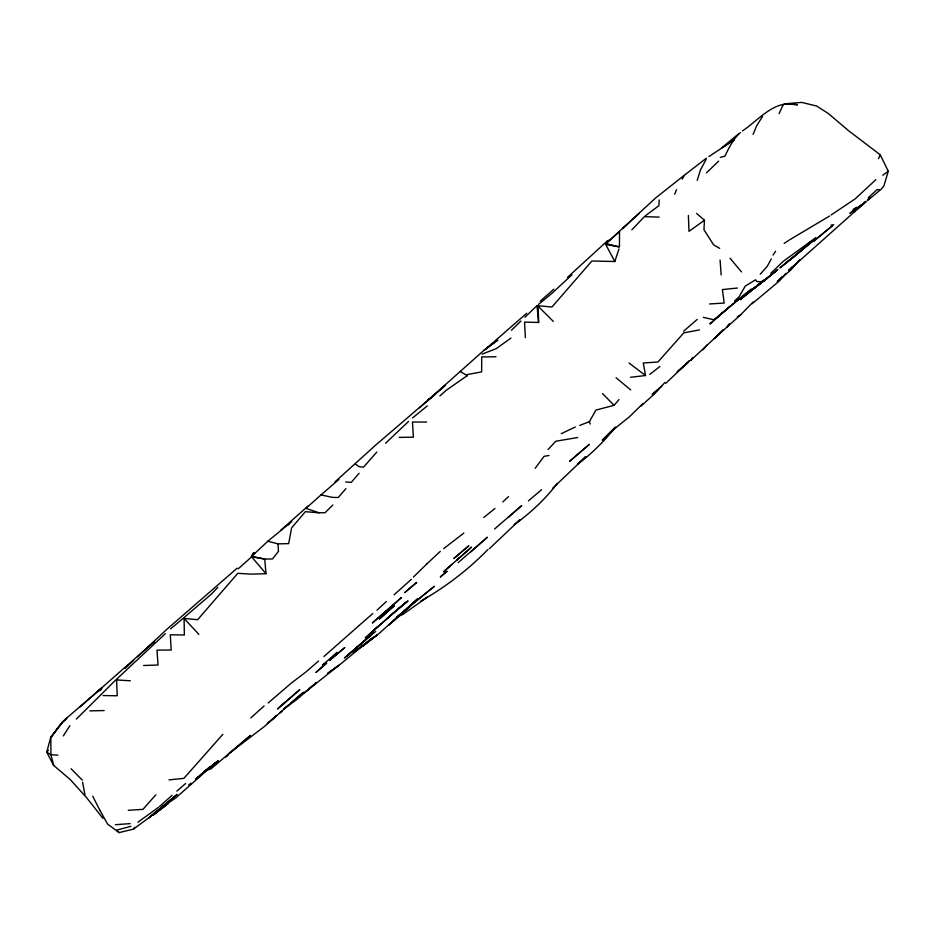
<?xml version="1.0" encoding="UTF-8"?>
<svg xmlns="http://www.w3.org/2000/svg" width="935" height="935" viewBox="0 0 935 935"><rect width="100%" height="100%" fill="white"/><g stroke="black" fill="none" stroke-linecap="round" stroke-linejoin="round"><path stroke-width="1.4" d="M659.187 199.973L658.906 205.677L645.197 215.938M696.587 213.449L704.464 220.263L703.962 229.73L713.58 244.841L719.693 248.359M50.654 737.563L46.75 752.172L53.704 765.461L70.207 779.51L86.219 797.228L102.99 818.394M697.194 180.385L700.432 170.065L706.077 159.499M742.472 130.912C759.197 119.797 774.764 98.736 797.462 104.837L785.903 103.75L801.622 102.394L816.699 106.029L828.539 113.684L848.524 130.666L880.303 154.871L888.25 171.245L883.926 185.878L881.401 189.034L867.797 200.3M524.897 317.257L537.006 305.675L551.977 306.996L591.902 260.994L614.809 261.519L618.993 248.885M674.731 194.246L676.508 189.7M753.084 134.441L756.684 125.746L762.457 116.571M779.112 113.614L782.782 105.62L784.804 103.54M878.444 158.658L880.303 154.871M162.526 806.963L168.522 803.294L153.457 814.888L154.719 812.527M771.317 258.855L767.167 266.428L760.26 274.165M579.723 425.437L589.471 421.591L595.875 410.079L614.085 405.322L618.97 399.572M609.667 240.131L607.703 240.599L605.985 243.603L619.449 246.863L619.531 231.658L605.985 243.603L655.727 197.881L685.776 174.097M682.153 179.111L684.069 175.99M63.311 735.927L69.903 725.689M773.046 255.091L775.582 251.27M692.73 357.427L690.79 360.337L723.596 329.891M729.394 323.685L727.208 326.853L714.282 338.552L723.211 329.856M728.505 324.983L727.208 326.853L740.73 314.756L753.178 301.982M99.998 810.47L107.56 824.051L119.096 832.606L133.46 829.123L134.769 827.288M557.237 483.477C545.14 499.383 530.39 513.046 514.203 524.745L520.07 519.638L489.344 548.716M66.081 718.746L64.047 720.71C72.322 712.821 60.144 723.152 51.121 737.259L62.119 722.498L66.058 718.618L101.95 687.681L79.919 707.047M535.171 468.295L544.077 456.338L548.974 455.509M50.934 737.107L62.119 722.498M740.415 132.595C733.309 138.766 728.949 147.753 724.917 156.203L720.347 157.36M253.724 553.707L251.41 556.594L253.595 552.889L254.776 552.725L251.749 556.267L264.745 559.06L272.506 558.978L278.466 551.323L277.987 543.866L267.842 541.225L251.749 556.267L253.595 552.889L253.724 553.707L254.776 552.725M707.012 345.073L703.003 349.76M48.398 750.244L46.75 752.172L50.946 754.732L57.865 755.164M615.23 427.435C604.22 441.262 591.656 453.814 577.421 464.321L585.661 456.572M640.861 406.164L654.383 394.009L664.949 382.438M799.834 259.509L790.776 270.04L777.207 281.739L782.022 276.737M785.984 273.3L779.358 280.991L752.149 303.735M359.122 473.262L351.244 482.355L345.705 481.957M345.915 488.654L338.213 497.513L332.357 497.373L321.021 494.884L305.932 508.383L318.999 512.801L325.111 512.684L332.802 505.029M376.828 452.049L363.47 467.231L359.028 466.588L355.253 464.076M222.857 734.314L183.903 778.341L168.954 779.883M155.853 794.773L142.915 809.371L128.27 810.283M870.31 197.414L867.715 199.926M548.05 449.501L555.776 441.25L577.783 437.51M76.378 719.097L115.928 679.78M631.838 229.846L644.472 216.593M217.832 587.367L211.31 594.169L184.16 617.474M604.664 438.749L606.675 436.668M608.685 434.588L615.733 427.307M385.617 443.19L408.595 421.381M792.553 266.463L788.591 270.519L865.646 201.867M487.895 549.535C468.213 569.766 445.364 587.11 420.902 601.135L427.412 597.114L403.02 614.33L397.048 616.995M689.516 360.805L665.825 383.303M552.562 488.362L585.684 456.853M615.078 427.283L602.269 440.186L615.592 427.891M165.343 633.673L116.618 679.184M413.375 577.094L426.711 564.05M770.837 273.265L782.992 261.543L815.893 237.583M511.457 330.277L520.97 321.021M642.836 403.686L629.407 416.811L615.768 427.751M375.753 631.324L344.489 658.018L373.661 632.621L360.115 644.542M734.548 301.082L739.117 296.757L745.288 286.052L755.609 279.775L756.801 281.54L759.033 281.669L761.265 281.715L763.825 280.208M323.896 656.522L358.97 625.644M288.646 704.873L283.924 708.882L296.57 699.672L316.018 682.889L303.793 693.267L338.832 665.358L327.811 673.258L339.358 665.019L372.224 638.056L353.372 652.572L379.061 633.521L417.583 598.821L390.573 623.528M502.831 501.955L508.511 496.614M571.951 274.82L551.989 293.274L538.373 304.518M426.804 563.945L440.292 551.358M607.703 240.599L567.381 277.461M626.824 224.716L622.605 228.631L639.306 213.25M388.948 625.071L405.755 609.678M868.194 197.811L877.018 189.665L879.367 189.606M97.439 691.608L145.369 649.416L166.126 629.956L237.198 568.164M718.618 161.136L706.474 172.846M376.945 610.181L386.342 601.544M683.345 366.263L677.197 371.885L688.031 362.628M685.402 364.381L689.504 360.63M147.438 647.838L154.509 641.375L137.445 656.779M280.851 530.145L308.188 505.928M797.719 253.642L811.007 241.546L795.673 255.489L779.93 267.842L813.38 240.646L783.565 264.897M865.529 201.387L854.193 211.719L866.546 201.305M334.987 481.876L375.145 445.563L429.668 398.742L427.798 400.355L483.979 350.286L497.712 340.176L483.979 350.286M250.896 717.893L264.114 705.925M411.318 579.361L394.102 594.777M377.857 626.543L365.281 637.915L405.93 602.21L386.611 618.97M457.063 559.89L471.497 547.15L443.517 571.846L452.084 564.296M338.938 479.433L321.021 494.884M729.803 306.47L709.887 324.001L730.656 305.745M439.859 395.996L446.112 390.363L467.29 375.636L467.278 374.561L481.642 371.896L481.724 356.925L495.982 356.784M686.29 173.723L706.334 158.214M392.361 613.898L408.034 600.936L395.669 611.093M324.351 663.546L322.505 665.182L336.904 652.385M456.514 560.369L459.108 558.043M238.25 568.76L251.632 556.863L264.745 559.06L265.984 573.681L251.562 574.137L237.759 573.33L197.659 619.695L184.078 618.456L184.37 634.994L170.287 634.771L171.21 650.024L156.975 650.117L158.062 665.019L143.639 665.498M159.488 806.543L172.075 795.334M393.471 612.904L373.544 630.471L378.804 625.807M379.587 616.808L401.524 597.523L372.364 622.99L385.921 611.245M540.266 301.163L553.812 289.207M392.618 621.681L410.266 606.196L396.639 617.275L401.933 613.302L398.707 615.639M289.394 523.6L287.349 525.4L291.732 521.578M282.101 705.013L299.866 689.574L277.508 708.952L285.946 701.694M775.828 271.325L748.199 292.667L767.565 277.905L751.798 289.932L765.496 279.483M281.926 711.173L279.857 712.797L303.536 692.204L290.867 703.003M508.184 517.464L521.73 505.554L494.592 529M662.249 385.606L652.198 394.441L658.217 389.509M429.866 398.754L445.481 385.162L427.798 400.355M359.239 625.398L372.796 613.524M128.13 665.381L124.834 668.256L129.907 663.838M130.339 663.464L133.635 660.577M683.637 331.212L697.194 319.408M359.169 645.442L346.558 656.44L363.621 641.515M419.406 407.847L434.927 394.43L430.345 398.368M191.009 783.378L188.893 785.213L191.079 783.32M196.303 778.773L198.419 776.938M195.473 779.51L198.758 776.646M526.732 313.248L485.592 349.082M305.885 671.985L318.578 661.01M176.82 791.115L185.633 783.507M268.38 722.72L276.713 715.52L264.266 726.588L228.596 753.785L231.377 751.611M286.683 525.715L267.842 541.225M470.761 551.907L487.357 537.228L458.185 562.601M703.319 317.339L714.165 319.817L727.313 308.573M267.375 723.596L281.435 711.57M99.496 690.86L101.576 689.083M708.905 156.589L734.431 139.654L721.575 147.975L738.334 134.044M764.269 280.886L777.862 269.385M541.575 489.73L528.415 500.868M268.158 703.003L291.311 683.111L305.009 672.662M443.658 548.658L463.865 533.055M170.567 628.904L183.353 618.21M763.357 280.769L740.263 299.644L777.382 269.794M714.165 319.817L751.448 289.079L731.766 304.81M412.569 417.91L427.318 405.883M483.781 517.487L494.954 508.476M232.312 750.875L250.498 735.413L210.913 768.897L204.858 770.849M649.767 374.421L659.876 366.508M153.457 814.888L164.957 805.935L133.46 829.123M361.226 647.172L374.9 636.548M362.453 646.202L376.98 635.075L364.697 644.566M875.826 179.684L855.186 198.874L831.121 214.968M855.163 209.311L849.938 213.297L861.532 204.59M158.529 807.314L137.912 822.216M754.241 287.957L767.565 277.905M856.483 207.278L853.106 209.428M788.404 260.947L793.605 257.067M882.815 175.231L888.25 171.245M833.716 224.692L831.028 225.113M510.954 338.084L496.31 348.615L482.133 354.108M704.464 220.263L688.978 231.354L688.382 215.436M206.6 770.3L203.713 772.333L218.159 760.891L203.713 772.333L216.078 762.294L175.71 797.964L161.136 807.863M784.173 243.427L789.385 239.979M737.306 316.918L740.73 314.756M829.544 216.055L790.309 239.395M561.222 433.676L575.282 427.003M130.958 826.306L116.63 830.128L119.096 832.606M699.45 329.926L683.812 332.86L657.96 361.974L643.257 363.014L645.524 375.531L630.471 377.284M737.353 288.038L722.404 289.581L724.204 303.057L709.572 303.957M115.414 824.705L130.14 823.618M277.987 543.866L288.67 543.632L291.615 527.878L305.359 511.679L318.999 512.801M89.818 710.869L104.171 710.553M399.116 437.393L413.41 437.171L412.452 422.001L426.605 422.082M103.119 695.558L117.214 695.769L116.583 679.92L130.339 680.809M553.31 321.406L538.151 306.248L538.607 322.446L524.582 322.119L525.353 337.664M645.185 216.698L659.187 217.084M618.818 246.852L605.763 244.538L614.809 261.519M460.184 371.475L467.29 375.636M629.056 363.025L645.524 375.531M616.06 377.728L630.716 389.942M602.514 393.553L614.085 405.322M71.072 768.745L82.327 780.164M730.06 258.224L741.478 271.91M184.078 618.456L198.863 634.386M251.632 556.863L265.984 573.681M92.682 796.188L99.835 810.142M589.471 421.591L590.149 424.081M53.704 765.461L50.946 754.732L50.841 737.832M82.631 782.268L84.933 794.715M537.006 305.675L538.607 322.446M720.079 260.059L721.165 274.983M382.31 616.375L379.365 619.028L394.289 605.775L382.31 616.375M226.597 756.111L225.323 757.245L228.093 754.802L226.597 756.111M326.607 663.137L316.1 672.312L326.607 663.137M177.031 794.493L148.677 817.903L177.031 794.493M209.557 767.167L196.28 778.621L209.557 767.167M583.159 449.583L569.59 461.387L589.307 444.394L583.159 449.583M415.152 601.789L410.582 605.728L434.413 586.245L415.152 601.789M455.894 556.757L453.837 558.511L468.844 545.783L455.894 556.757M412.019 586.374L404.633 592.661L416.694 582.423L412.019 586.374M446.918 571.39L440.42 576.872L446.918 571.39M344.676 647.674L329.646 660.344L344.676 647.674M832.559 225.592L813.801 241.101L832.559 225.592"/></g></svg>
